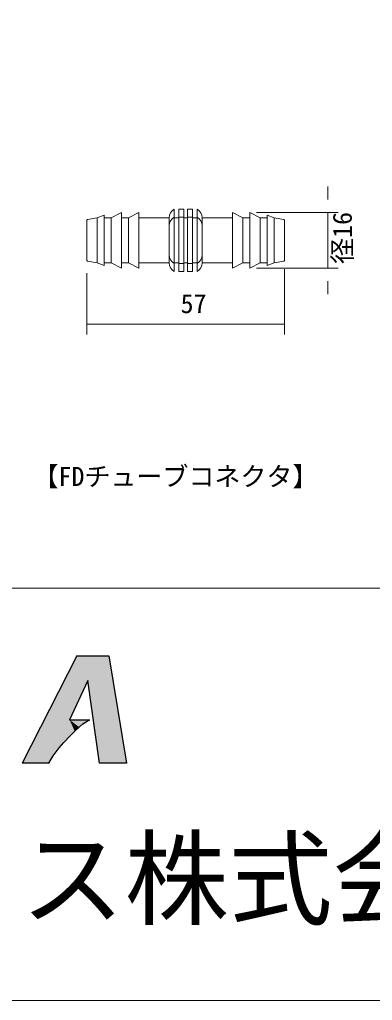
# Model space of a CAD drawing. Units: millimetres, scale not verified. Extents: x -81956 to 3947, y -2774 to 2774.
# Drawn here: x -1364 to -957, y -2774 to -1644 of the extents above; entities that cross this region are included whole.
import ezdxf
from ezdxf.enums import TextEntityAlignment as Align

# ---------------------------------------------------------------- set-up
doc = ezdxf.new("R2010")
doc.units = ezdxf.units.MM
doc.header["$LTSCALE"] = 2
for name, color, linetype, lineweight in [('0-1_WAKU', 7, 'Continuous', 18), ('0-3_moji', 7, 'Continuous', 18), ('0-5_sunpo', 7, 'Continuous', 18), ('0-6_buhin', 2, 'Continuous', 18), ('4-2__F-0_', 7, 'Continuous', 30)]:
    doc.layers.add(name, color=color, linetype=linetype, lineweight=lineweight)
doc.styles.add('ＭＳ ゴシック', font='')
doc.styles.get('ＭＳ ゴシック').set_extended_font_data('MS Gothic')

msp = doc.modelspace()

# ---------------------------------------------------------------- linework, layer by layer
at = {"layer": '0-1_WAKU'}
for points in [[(-3947.25, -2774), (3947.25, -2774), (3947.25, 2774), (-3947.25, 2774)], [(-3947.25, -2774), (3947.25, -2774), (3947.25, -2299), (-3947.25, -2299)]]:
    msp.add_lwpolyline(points, close=True, dxfattribs=at)
at = {"layer": '0-5_sunpo'}
for p, q in [((-1008.955, -1851.065), (-1008.955, -1836.065)), ((-1090.943, -1866.065), (-996.955, -1866.065)), ((-1008.955, -1866.065), (-1008.955, -1930.065)), ((-1090.943, -1930.065), (-996.955, -1930.065)), ((-1058.827, -1931.481), (-1058.827, -2006.58)), ((-1286.827, -1936.065), (-1286.827, -2006.58)), ((-1008.955, -1945.065), (-1008.955, -1960.065)), ((-1286.827, -1994.58), (-1058.827, -1994.58))]:
    msp.add_line(p, q, dxfattribs=at)
at = {"layer": '0-6_buhin'}
for p, q in [((-1186.227, -1934.065), (-1186.227, -1862.065)), ((-1180.627, -1862.065), (-1175.027, -1862.065)), ((-1180.627, -1934.065), (-1180.627, -1862.065)), ((-1175.027, -1934.065), (-1175.027, -1862.065)), ((-1165.027, -1862.065), (-1170.627, -1862.065)), ((-1170.627, -1934.065), (-1170.627, -1862.065)), ((-1165.027, -1934.065), (-1165.027, -1862.065)), ((-1159.427, -1934.065), (-1159.427, -1862.065)), ((-1286.827, -1874.857), (-1286.827, -1921.273)), ((-1274.827, -1872.163), (-1286.14, -1874.065)), ((-1274.827, -1872.163), (-1266.827, -1869.065)), ((-1274.827, -1872.163), (-1274.827, -1923.967)), ((-1266.827, -1869.065), (-1266.827, -1927.065)), ((-1258.827, -1872.065), (-1266.827, -1872.065)), ((-1258.827, -1872.065), (-1246.827, -1866.065)), ((-1258.827, -1872.065), (-1258.827, -1924.065)), ((-1246.827, -1866.065), (-1246.827, -1930.065)), ((-1238.827, -1872.065), (-1246.827, -1872.065)), ((-1238.827, -1872.065), (-1238.827, -1924.065)), ((-1191.827, -1872.065), (-1226.827, -1872.065)), ((-1191.827, -1924.065), (-1191.827, -1872.065)), ((-1180.627, -1872.065), (-1186.227, -1872.065)), ((-1180.627, -1871.357), (-1175.027, -1871.357)), ((-1170.627, -1872.065), (-1175.027, -1872.065)), ((-1170.627, -1871.357), (-1165.027, -1871.357)), ((-1165.027, -1872.065), (-1159.427, -1872.065)), ((-1153.827, -1924.065), (-1153.827, -1872.065)), ((-1153.827, -1872.065), (-1118.827, -1872.065)), ((-1106.827, -1872.065), (-1106.827, -1924.065)), ((-1106.827, -1872.065), (-1098.827, -1872.065)), ((-1086.827, -1872.065), (-1098.827, -1866.065)), ((-1098.827, -1866.065), (-1098.827, -1930.065)), ((-1086.827, -1872.065), (-1086.827, -1924.065)), ((-1086.827, -1872.065), (-1078.827, -1872.065)), ((-1070.827, -1872.163), (-1078.827, -1869.065)), ((-1078.827, -1869.065), (-1078.827, -1927.065)), ((-1070.827, -1872.163), (-1070.827, -1923.967)), ((-1070.827, -1872.163), (-1059.514, -1874.065)), ((-1058.827, -1874.857), (-1058.827, -1921.273)), ((-1274.827, -1923.967), (-1286.14, -1922.065)), ((-1274.827, -1923.967), (-1266.827, -1927.065)), ((-1258.827, -1924.065), (-1266.827, -1924.065)), ((-1258.827, -1924.065), (-1246.827, -1930.065)), ((-1238.827, -1924.065), (-1246.827, -1924.065)), ((-1238.827, -1924.065), (-1226.827, -1930.065)), ((-1191.827, -1924.065), (-1226.827, -1924.065)), ((-1180.627, -1924.065), (-1186.227, -1924.065)), ((-1180.627, -1924.773), (-1175.027, -1924.773)), ((-1170.627, -1924.065), (-1175.027, -1924.065)), ((-1170.627, -1924.773), (-1165.027, -1924.773)), ((-1165.027, -1924.065), (-1159.427, -1924.065)), ((-1153.827, -1924.065), (-1118.827, -1924.065)), ((-1106.827, -1924.065), (-1118.827, -1930.065)), ((-1106.827, -1924.065), (-1098.827, -1924.065)), ((-1086.827, -1924.065), (-1098.827, -1930.065)), ((-1086.827, -1924.065), (-1078.827, -1924.065)), ((-1070.827, -1923.967), (-1078.827, -1927.065)), ((-1070.827, -1923.967), (-1059.514, -1922.065)), ((-1180.627, -1934.065), (-1175.027, -1934.065)), ((-1165.027, -1934.065), (-1170.627, -1934.065))]:
    msp.add_line(p, q, dxfattribs=at)
for points in [[(-1238.827, -1872.065), (-1226.827, -1866.065), (-1226.827, -1930.065)], [(-1106.827, -1872.065), (-1118.827, -1866.065), (-1118.827, -1930.065)]]:
    msp.add_lwpolyline(points, dxfattribs=at)
for centre, radius, start, end in [((-1179.382, -1872.466), 12.451, 123.34848, 178.15387), ((-1166.272, -1872.466), 12.451, 1.84613, 56.65152), ((-1286.027, -1874.857), 0.8, 98.1301, 180), ((-1179.382, -1881.758), 12.451, 123.34848, 178.15387), ((-1166.272, -1881.758), 12.451, 1.84613, 56.65152), ((-1059.627, -1874.857), 0.8, 0, 81.8699), ((-1286.027, -1921.273), 0.8, 180, 261.8699), ((-1179.382, -1914.372), 12.451, 181.84613, 236.65152), ((-1166.272, -1914.372), 12.451, 303.34848, 358.15387), ((-1059.627, -1921.273), 0.8, 278.1301, 0), ((-1179.382, -1923.664), 12.451, 181.84613, 236.65152), ((-1166.272, -1923.664), 12.451, 303.34848, 358.15387)]:
    msp.add_arc(centre, radius, start, end, dxfattribs=at)
at = {"layer": '4-2__F-0_', "color": 4}
for p, q in [((-1298.486, -2376.82), (-1361.618, -2500.569)), ((-1298.486, -2376.82), (-1361.618, -2500.569)), ((-1298.486, -2376.82), (-1261.517, -2376.82)), ((-1261.517, -2376.82), (-1241.286, -2500.616)), ((-1272.225, -2500.616), (-1285.674, -2405.434)), ((-1330.625, -2500.616), (-1328.229, -2495.878)), ((-1330.625, -2500.616), (-1328.229, -2495.878)), ((-1330.625, -2500.616), (-1361.618, -2500.616)), ((-1330.625, -2500.616), (-1361.618, -2500.616)), ((-1330.625, -2500.616), (-1361.618, -2500.616)), ((-1330.692, -2500.994), (-1329.42, -2498.233)), ((-1241.286, -2500.616), (-1272.225, -2500.616))]:
    msp.add_line(p, q, dxfattribs=at)
for points in [[(-1298.486, -2376.82), (-1261.517, -2376.82), (-1241.286, -2500.616), (-1272.225, -2500.616)], [(-1285.674, -2405.434), (-1306.79, -2450.616), (-1283.606, -2450.616)], [(-1272.225, -2500.616), (-1285.674, -2405.434), (-1306.79, -2450.616), (-1283.606, -2450.616)], [(-1328.229, -2495.878), (-1325.82, -2492.305), (-1322.328, -2487.514), (-1318.679, -2482.784), (-1313.346, -2476.693), (-1306.687, -2469.676), (-1300.834, -2463.819), (-1295.88, -2459.028), (-1291.419, -2455.471), (-1287.643, -2452.913), (-1283.606, -2450.616)], [(-1328.229, -2495.878), (-1325.82, -2492.305), (-1322.328, -2487.514), (-1318.679, -2482.784), (-1313.346, -2476.693), (-1306.687, -2469.676), (-1300.834, -2463.819), (-1295.88, -2459.028), (-1291.419, -2455.471), (-1287.643, -2452.913), (-1283.606, -2450.616)]]:
    msp.add_lwpolyline(points, dxfattribs=at)
at = {"layer": '4-2__F-0_'}
for points in [[(-1298.486, -2376.82), (-1361.618, -2500.569), (-1330.625, -2500.616)], [(-1298.486, -2376.82), (-1330.625, -2500.616), (-1329.42, -2498.233)], [(-1298.486, -2376.82), (-1329.42, -2498.233), (-1328.229, -2495.878)], [(-1298.486, -2376.82), (-1328.229, -2495.878), (-1325.82, -2492.305)], [(-1298.486, -2376.82), (-1325.82, -2492.305), (-1322.328, -2487.514)], [(-1298.486, -2376.82), (-1322.328, -2487.514), (-1318.679, -2482.784)], [(-1298.486, -2376.82), (-1318.679, -2482.784), (-1313.346, -2476.693)], [(-1306.79, -2450.616), (-1298.486, -2376.82), (-1313.346, -2476.693)], [(-1298.486, -2376.82), (-1306.79, -2450.616), (-1285.674, -2405.434)], [(-1285.674, -2405.434), (-1261.517, -2376.82), (-1298.486, -2376.82)], [(-1285.674, -2405.434), (-1272.225, -2500.616), (-1261.517, -2376.82)], [(-1272.225, -2500.616), (-1241.286, -2500.616), (-1261.517, -2376.82)], [(-1306.79, -2450.616), (-1313.346, -2476.693), (-1306.687, -2469.676)], [(-1287.643, -2452.913), (-1283.606, -2450.616), (-1306.79, -2450.616)], [(-1306.79, -2450.616), (-1306.687, -2469.676), (-1300.834, -2463.819)], [(-1306.79, -2450.616), (-1300.834, -2463.819), (-1295.88, -2459.028)], [(-1306.79, -2450.616), (-1295.88, -2459.028), (-1291.419, -2455.471)], [(-1306.79, -2450.616), (-1291.419, -2455.471), (-1287.643, -2452.913)]]:
    msp.add_solid(points, dxfattribs=at)

# ---------------------------------------------------------------- texts
at = {"layer": '0-3_moji', "style": 'ＭＳ ゴシック'}
msp.add_text('【FDチューブコネクタ】', height=21.99, dxfattribs=at).set_placement((-1349.554, -2187.745), align=Align.BOTTOM_LEFT)
at = {"layer": '0-5_sunpo', "style": 'ＭＳ ゴシック'}
msp.add_text('径16', height=21.99, rotation=90, dxfattribs=at).set_placement((-974.473, -1925.294), align=Align.BOTTOM_LEFT)
msp.add_text('57', height=21.99, dxfattribs=at).set_placement((-1178.708, -1988.58), align=Align.BOTTOM_LEFT)
at = {"layer": '4-2__F-0_', "style": 'ＭＳ ゴシック'}
msp.add_text('田島緑化プラス株式会社', height=87.98, dxfattribs=at).set_placement((-2083.393, -2704.173), align=Align.BOTTOM_LEFT)

doc.saveas('drawing.dxf')
